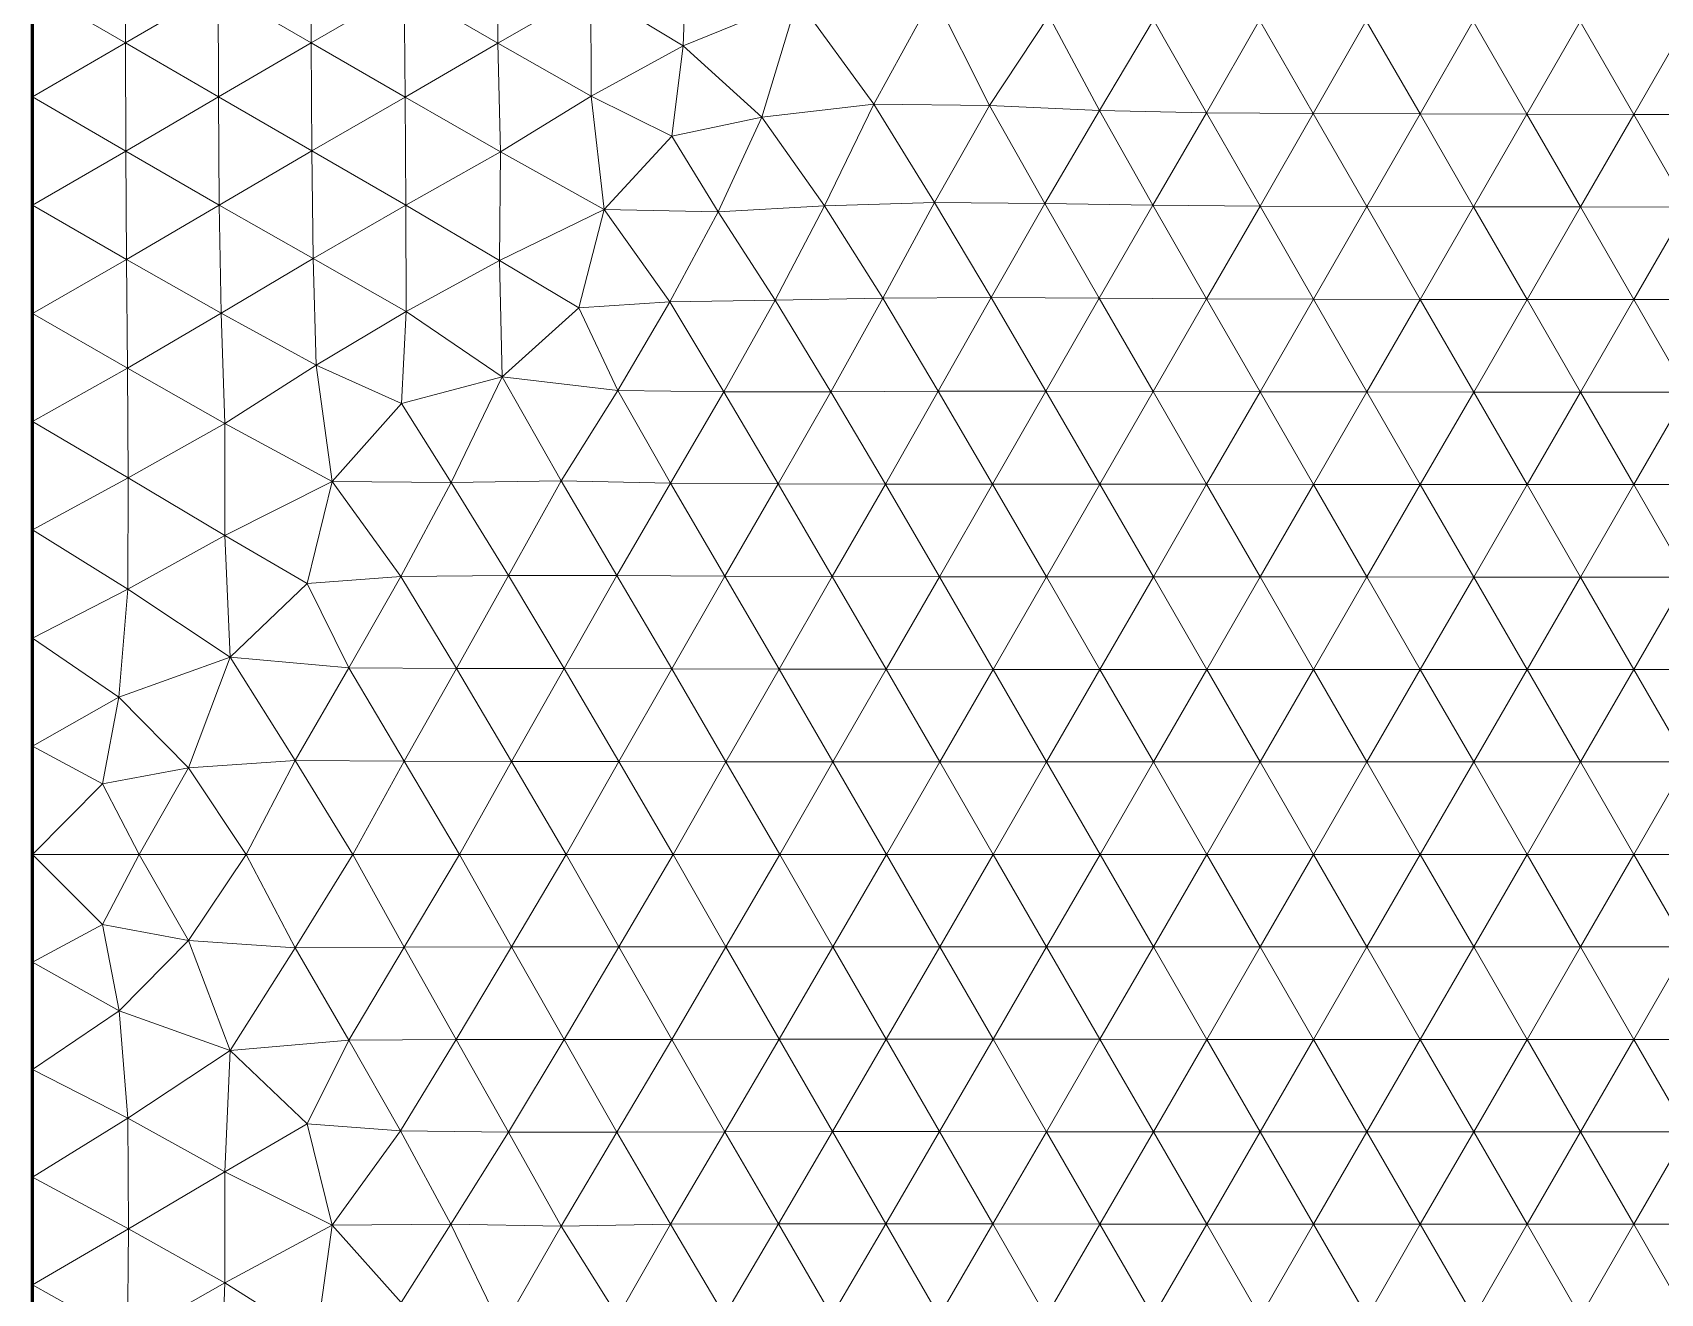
# Model space of a CAD drawing. Extents: x 1.2 to 53.9, y -43.5 to 3.2.
# Drawn here: x 2 to 5.05, y -31.497 to -29.135 of the extents above; entities that cross this region are included whole.
import ezdxf

# ---------------------------------------------------------------- set-up
doc = ezdxf.new("R2010")
doc.units = 0
doc.header["$MEASUREMENT"] = 0
doc.layers.add('layer', color=7, linetype='Continuous')

msp = doc.modelspace()

# ---------------------------------------------------------------- linework, layer by layer
at = {"color": 1, "lineweight": 60}
msp.add_line((2, -43.1743), (2, -23.1743), dxfattribs=at)
at = {"layer": 'layer', "color": 47, "lineweight": 9}
for points in [[(2.1737, -28.9514), (2, -29.0527), (2.174, -29.154)], [(2.1737, -28.9514), (2.174, -29.154), (2.3477, -29.0527)], [(2.5213, -28.9515), (2.3477, -29.0527), (2.5222, -29.1541)], [(2.5213, -28.9515), (2.5222, -29.1541), (2.6961, -29.053)], [(2.8702, -28.9521), (2.6961, -29.053), (2.8718, -29.1545)], [(2.8702, -28.9521), (2.8718, -29.1545), (3.0462, -29.0545)], [(3.2264, -28.9559), (3.0462, -29.0545), (3.2191, -29.1597)], [(3.2264, -28.9559), (3.2191, -29.1597), (3.4331, -29.0724)], [(2, -29.0527), (2, -29.2554), (2.174, -29.154)], [(2.3477, -29.0527), (2.174, -29.154), (2.3485, -29.2553)], [(2.3477, -29.0527), (2.3485, -29.2553), (2.5222, -29.1541)], [(2.6961, -29.053), (2.5222, -29.1541), (2.6978, -29.2557)], [(2.6961, -29.053), (2.6978, -29.2557), (2.8718, -29.1545)], [(3.0462, -29.0545), (2.8718, -29.1545), (3.0466, -29.2536)], [(3.0462, -29.0545), (3.0466, -29.2536), (3.2191, -29.1597)], [(3.4331, -29.0724), (3.5763, -29.2691), (3.6884, -29.0632)], [(3.5763, -29.2691), (3.7928, -29.2712), (3.6884, -29.0632)], [(3.6884, -29.0632), (3.7928, -29.2712), (3.9042, -29.1037)], [(3.4331, -29.0724), (3.2191, -29.1597), (3.3663, -29.2935)], [(3.4331, -29.0724), (3.3663, -29.2935), (3.5763, -29.2691)], [(3.7928, -29.2712), (3.9991, -29.281), (3.9042, -29.1037)], [(3.9042, -29.1037), (3.9991, -29.281), (4.1002, -29.1106)], [(3.9991, -29.281), (4.1996, -29.2849), (4.1002, -29.1106)], [(4.1002, -29.1106), (4.1996, -29.2849), (4.2984, -29.1117)], [(4.1996, -29.2849), (4.3994, -29.2864), (4.2984, -29.1117)], [(4.2984, -29.1117), (4.3994, -29.2864), (4.4984, -29.1125)], [(4.3994, -29.2864), (4.5995, -29.2872), (4.4984, -29.1125)], [(4.4984, -29.1125), (4.5995, -29.2872), (4.6989, -29.1134)], [(4.5995, -29.2872), (4.7996, -29.2878), (4.6989, -29.1134)], [(4.6989, -29.1134), (4.7996, -29.2878), (4.8994, -29.1143)], [(4.7996, -29.2878), (4.9998, -29.2882), (4.8994, -29.1143)], [(4.8994, -29.1143), (4.9998, -29.2882), (5.0997, -29.1148)], [(4.9998, -29.2882), (5.1999, -29.2884), (5.0997, -29.1148)], [(2.174, -29.154), (2, -29.2554), (2.1747, -29.3567)], [(2.174, -29.154), (2.1747, -29.3567), (2.3485, -29.2553)], [(2.5222, -29.1541), (2.3485, -29.2553), (2.5235, -29.3565)], [(2.5222, -29.1541), (2.5235, -29.3565), (2.6978, -29.2557)], [(2.8718, -29.1545), (2.6978, -29.2557), (2.8764, -29.3582)], [(2.8718, -29.1545), (2.8764, -29.3582), (3.0466, -29.2536)], [(3.2191, -29.1597), (3.0466, -29.2536), (3.1975, -29.3286)], [(3.2191, -29.1597), (3.1975, -29.3286), (3.3663, -29.2935)], [(2, -29.2554), (2, -29.4581), (2.1747, -29.3567)], [(2.3485, -29.2553), (2.1747, -29.3567), (2.3499, -29.4578)], [(2.3485, -29.2553), (2.3499, -29.4578), (2.5235, -29.3565)], [(2.6978, -29.2557), (2.5235, -29.3565), (2.6992, -29.4579)], [(2.6978, -29.2557), (2.6992, -29.4579), (2.8764, -29.3582)], [(3.0466, -29.2536), (2.8764, -29.3582), (3.0708, -29.466)], [(3.0466, -29.2536), (3.0708, -29.466), (3.1975, -29.3286)], [(3.3663, -29.2935), (3.4839, -29.4593), (3.5763, -29.2691)], [(3.4839, -29.4593), (3.6901, -29.4533), (3.5763, -29.2691)], [(3.5763, -29.2691), (3.6901, -29.4533), (3.7928, -29.2712)], [(3.6901, -29.4533), (3.8963, -29.4548), (3.7928, -29.2712)], [(3.7928, -29.2712), (3.8963, -29.4548), (3.9991, -29.281)], [(3.1975, -29.3286), (3.2844, -29.4705), (3.3663, -29.2935)], [(3.2844, -29.4705), (3.4839, -29.4593), (3.3663, -29.2935)], [(3.8963, -29.4548), (4.099, -29.458), (3.9991, -29.281)], [(3.9991, -29.281), (4.099, -29.458), (4.1996, -29.2849)], [(4.099, -29.458), (4.2997, -29.4599), (4.1996, -29.2849)], [(4.1996, -29.2849), (4.2997, -29.4599), (4.3994, -29.2864)], [(4.2997, -29.4599), (4.4998, -29.4608), (4.3994, -29.2864)], [(4.3994, -29.2864), (4.4998, -29.4608), (4.5995, -29.2872)], [(4.4998, -29.4608), (4.6998, -29.4612), (4.5995, -29.2872)], [(4.5995, -29.2872), (4.6998, -29.4612), (4.7996, -29.2878)], [(4.6998, -29.4612), (4.8999, -29.4615), (4.7996, -29.2878)], [(4.7996, -29.2878), (4.8999, -29.4615), (4.9998, -29.2882)], [(4.8999, -29.4615), (5.0999, -29.4617), (4.9998, -29.2882)], [(4.9998, -29.2882), (5.0999, -29.4617), (5.1999, -29.2884)], [(3.1975, -29.3286), (3.0708, -29.466), (3.2844, -29.4705)], [(2.1747, -29.3567), (2, -29.4581), (2.1759, -29.5596)], [(2.1747, -29.3567), (2.1759, -29.5596), (2.3499, -29.4578)], [(2.5235, -29.3565), (2.3499, -29.4578), (2.5257, -29.558)], [(2.5235, -29.3565), (2.5257, -29.558), (2.6992, -29.4579)], [(2.8764, -29.3582), (2.6992, -29.4579), (2.8746, -29.5616)], [(2.8764, -29.3582), (2.8746, -29.5616), (3.0708, -29.466)], [(2, -29.4581), (2, -29.6608), (2.1759, -29.5596)], [(2.3499, -29.4578), (2.1759, -29.5596), (2.3531, -29.6606)], [(2.3499, -29.4578), (2.3531, -29.6606), (2.5257, -29.558)], [(2.6992, -29.4579), (2.5257, -29.558), (2.6999, -29.6575)], [(2.6992, -29.4579), (2.6999, -29.6575), (2.8746, -29.5616)], [(3.2844, -29.4705), (3.3913, -29.6362), (3.4839, -29.4593)], [(3.3913, -29.6362), (3.5927, -29.6325), (3.4839, -29.4593)], [(3.4839, -29.4593), (3.5927, -29.6325), (3.6901, -29.4533)], [(3.5927, -29.6325), (3.7958, -29.6312), (3.6901, -29.4533)], [(3.6901, -29.4533), (3.7958, -29.6312), (3.8963, -29.4548)], [(3.7958, -29.6312), (3.9983, -29.6321), (3.8963, -29.4548)], [(3.8963, -29.4548), (3.9983, -29.6321), (4.099, -29.458)], [(3.9983, -29.6321), (4.1995, -29.6334), (4.099, -29.458)], [(4.099, -29.458), (4.1995, -29.6334), (4.2997, -29.4599)], [(4.1995, -29.6334), (4.3998, -29.6342), (4.2997, -29.4599)], [(4.2997, -29.4599), (4.3998, -29.6342), (4.4998, -29.4608)], [(4.3998, -29.6342), (4.5999, -29.6346), (4.4998, -29.4608)], [(4.4998, -29.4608), (4.5999, -29.6346), (4.6998, -29.4612)], [(4.5999, -29.6346), (4.7999, -29.6348), (4.6998, -29.4612)], [(4.6998, -29.4612), (4.7999, -29.6348), (4.8999, -29.4615)], [(4.7999, -29.6348), (5, -29.635), (4.8999, -29.4615)], [(4.8999, -29.4615), (5, -29.635), (5.0999, -29.4617)], [(3.0708, -29.466), (2.8746, -29.5616), (3.0233, -29.6504)], [(3.0708, -29.466), (3.0233, -29.6504), (3.1939, -29.6394)], [(3.0708, -29.466), (3.1939, -29.6394), (3.2844, -29.4705)], [(3.1939, -29.6394), (3.3913, -29.6362), (3.2844, -29.4705)], [(5, -29.635), (5.2, -29.635), (5.0999, -29.4617)], [(2.1759, -29.5596), (2, -29.6608), (2.178, -29.7634)], [(2.1759, -29.5596), (2.178, -29.7634), (2.3531, -29.6606)], [(2.5257, -29.558), (2.3531, -29.6606), (2.5314, -29.758)], [(2.5257, -29.558), (2.5314, -29.758), (2.6999, -29.6575)], [(2.8746, -29.5616), (2.6999, -29.6575), (2.8799, -29.7795)], [(2.8746, -29.5616), (2.8799, -29.7795), (3.0233, -29.6504)], [(3.0233, -29.6504), (3.0965, -29.8051), (3.1939, -29.6394)], [(3.0965, -29.8051), (3.2952, -29.808), (3.1939, -29.6394)], [(3.1939, -29.6394), (3.2952, -29.808), (3.3913, -29.6362)], [(3.2952, -29.808), (3.4954, -29.8075), (3.3913, -29.6362)], [(3.3913, -29.6362), (3.4954, -29.8075), (3.5927, -29.6325)], [(3.4954, -29.8075), (3.6968, -29.8066), (3.5927, -29.6325)], [(3.5927, -29.6325), (3.6968, -29.8066), (3.7958, -29.6312)], [(3.6968, -29.8066), (3.8983, -29.8065), (3.7958, -29.6312)], [(3.7958, -29.6312), (3.8983, -29.8065), (3.9983, -29.6321)], [(3.8983, -29.8065), (4.0993, -29.807), (3.9983, -29.6321)], [(3.9983, -29.6321), (4.0993, -29.807), (4.1995, -29.6334)], [(4.0993, -29.807), (4.2998, -29.8076), (4.1995, -29.6334)], [(4.1995, -29.6334), (4.2998, -29.8076), (4.3998, -29.6342)], [(4.2998, -29.8076), (4.4999, -29.8079), (4.3998, -29.6342)], [(4.3998, -29.6342), (4.4999, -29.8079), (4.5999, -29.6346)], [(4.4999, -29.8079), (4.7, -29.8081), (4.5999, -29.6346)], [(4.5999, -29.6346), (4.7, -29.8081), (4.7999, -29.6348)], [(4.7, -29.8081), (4.9, -29.8082), (4.7999, -29.6348)], [(4.7999, -29.6348), (4.9, -29.8082), (5, -29.635)], [(4.9, -29.8082), (5.1, -29.8082), (5, -29.635)], [(5, -29.635), (5.1, -29.8082), (5.2, -29.635)], [(2, -29.6608), (2, -29.8635), (2.178, -29.7634)], [(2.3531, -29.6606), (2.178, -29.7634), (2.3602, -29.8671)], [(2.3531, -29.6606), (2.3602, -29.8671), (2.5314, -29.758)], [(2.6999, -29.6575), (2.5314, -29.758), (2.691, -29.8296)], [(2.6999, -29.6575), (2.691, -29.8296), (2.8799, -29.7795)], [(2.8799, -29.7795), (3.0965, -29.8051), (3.0233, -29.6504)], [(2.178, -29.7634), (2, -29.8635), (2.1794, -29.969)], [(2.178, -29.7634), (2.1794, -29.969), (2.3602, -29.8671)], [(2.5314, -29.758), (2.3602, -29.8671), (2.5613, -29.9756)], [(2.5314, -29.758), (2.5613, -29.9756), (2.691, -29.8296)], [(2.691, -29.8296), (2.784, -29.9774), (2.8799, -29.7795)], [(2.784, -29.9774), (2.9905, -29.9742), (2.8799, -29.7795)], [(2.8799, -29.7795), (2.9905, -29.9742), (3.0965, -29.8051)], [(2.9905, -29.9742), (3.1954, -29.9789), (3.0965, -29.8051)], [(3.0965, -29.8051), (3.1954, -29.9789), (3.2952, -29.808)], [(3.1954, -29.9789), (3.3968, -29.9804), (3.2952, -29.808)], [(3.2952, -29.808), (3.3968, -29.9804), (3.4954, -29.8075)], [(3.3968, -29.9804), (3.5977, -29.9806), (3.4954, -29.8075)], [(3.4954, -29.8075), (3.5977, -29.9806), (3.6968, -29.8066)], [(3.5977, -29.9806), (3.7986, -29.9806), (3.6968, -29.8066)], [(3.6968, -29.8066), (3.7986, -29.9806), (3.8983, -29.8065)], [(3.7986, -29.9806), (3.9993, -29.9807), (3.8983, -29.8065)], [(3.8983, -29.8065), (3.9993, -29.9807), (4.0993, -29.807)], [(3.9993, -29.9807), (4.1997, -29.981), (4.0993, -29.807)], [(4.0993, -29.807), (4.1997, -29.981), (4.2998, -29.8076)], [(4.1997, -29.981), (4.3999, -29.9812), (4.2998, -29.8076)], [(4.2998, -29.8076), (4.3999, -29.9812), (4.4999, -29.8079)], [(4.3999, -29.9812), (4.6, -29.9814), (4.4999, -29.8079)], [(4.4999, -29.8079), (4.6, -29.9814), (4.7, -29.8081)], [(4.6, -29.9814), (4.8, -29.9814), (4.7, -29.8081)], [(4.7, -29.8081), (4.8, -29.9814), (4.9, -29.8082)], [(4.8, -29.9814), (5, -29.9815), (4.9, -29.8082)], [(4.9, -29.8082), (5, -29.9815), (5.1, -29.8082)], [(5, -29.9815), (5.2, -29.9815), (5.1, -29.8082)], [(2.691, -29.8296), (2.5613, -29.9756), (2.784, -29.9774)], [(2, -29.8635), (2, -30.0662), (2.1794, -29.969)], [(2.3602, -29.8671), (2.1794, -29.969), (2.3604, -30.0766)], [(2.3602, -29.8671), (2.3604, -30.0766), (2.5613, -29.9756)], [(2.1794, -29.969), (2, -30.0662), (2.1785, -30.1774)], [(2.1794, -29.969), (2.1785, -30.1774), (2.3604, -30.0766)], [(2.5613, -29.9756), (2.3604, -30.0766), (2.5147, -30.167)], [(2.5613, -29.9756), (2.5147, -30.167), (2.6898, -30.1537)], [(2.5613, -29.9756), (2.6898, -30.1537), (2.784, -29.9774)], [(2.6898, -30.1537), (2.8917, -30.1516), (2.784, -29.9774)], [(2.784, -29.9774), (2.8917, -30.1516), (2.9905, -29.9742)], [(2.8917, -30.1516), (3.0949, -30.1519), (2.9905, -29.9742)], [(2.9905, -29.9742), (3.0949, -30.1519), (3.1954, -29.9789)], [(3.0949, -30.1519), (3.2971, -30.1533), (3.1954, -29.9789)], [(3.1954, -29.9789), (3.2971, -30.1533), (3.3968, -29.9804)], [(3.2971, -30.1533), (3.4983, -30.1539), (3.3968, -29.9804)], [(3.3968, -29.9804), (3.4983, -30.1539), (3.5977, -29.9806)], [(3.4983, -30.1539), (3.699, -30.1542), (3.5977, -29.9806)], [(3.5977, -29.9806), (3.699, -30.1542), (3.7986, -29.9806)], [(3.699, -30.1542), (3.8995, -30.1543), (3.7986, -29.9806)], [(3.7986, -29.9806), (3.8995, -30.1543), (3.9993, -29.9807)], [(3.8995, -30.1543), (4.0998, -30.1544), (3.9993, -29.9807)], [(3.9993, -29.9807), (4.0998, -30.1544), (4.1997, -29.981)], [(4.0998, -30.1544), (4.2999, -30.1545), (4.1997, -29.981)], [(4.1997, -29.981), (4.2999, -30.1545), (4.3999, -29.9812)], [(4.2999, -30.1545), (4.5, -30.1546), (4.3999, -29.9812)], [(4.3999, -29.9812), (4.5, -30.1546), (4.6, -29.9814)], [(4.5, -30.1546), (4.7, -30.1547), (4.6, -29.9814)], [(4.6, -29.9814), (4.7, -30.1547), (4.8, -29.9814)], [(4.7, -30.1547), (4.9, -30.1547), (4.8, -29.9814)], [(4.8, -29.9814), (4.9, -30.1547), (5, -29.9815)], [(4.9, -30.1547), (5.1, -30.1547), (5, -29.9815)], [(5, -29.9815), (5.1, -30.1547), (5.2, -29.9815)], [(2, -30.0662), (2, -30.2689), (2.1785, -30.1774)], [(2.3604, -30.0766), (2.1785, -30.1774), (2.3702, -30.3048)], [(2.3604, -30.0766), (2.3702, -30.3048), (2.5147, -30.167)], [(2.5147, -30.167), (2.5927, -30.3248), (2.6898, -30.1537)], [(2.5927, -30.3248), (2.794, -30.326), (2.6898, -30.1537)], [(2.6898, -30.1537), (2.794, -30.326), (2.8917, -30.1516)], [(2.794, -30.326), (2.9958, -30.3262), (2.8917, -30.1516)], [(2.8917, -30.1516), (2.9958, -30.3262), (3.0949, -30.1519)], [(2.9958, -30.3262), (3.1975, -30.3267), (3.0949, -30.1519)], [(3.0949, -30.1519), (3.1975, -30.3267), (3.2971, -30.1533)], [(3.1975, -30.3267), (3.3986, -30.3272), (3.2971, -30.1533)], [(3.2971, -30.1533), (3.3986, -30.3272), (3.4983, -30.1539)], [(3.3986, -30.3272), (3.5992, -30.3275), (3.4983, -30.1539)], [(3.4983, -30.1539), (3.5992, -30.3275), (3.699, -30.1542)], [(3.5992, -30.3275), (3.7996, -30.3276), (3.699, -30.1542)], [(3.699, -30.1542), (3.7996, -30.3276), (3.8995, -30.1543)], [(3.7996, -30.3276), (3.9998, -30.3277), (3.8995, -30.1543)], [(3.8995, -30.1543), (3.9998, -30.3277), (4.0998, -30.1544)], [(3.9998, -30.3277), (4.1999, -30.3278), (4.0998, -30.1544)], [(4.0998, -30.1544), (4.1999, -30.3278), (4.2999, -30.1545)], [(4.1999, -30.3278), (4.4, -30.3278), (4.2999, -30.1545)], [(4.2999, -30.1545), (4.4, -30.3278), (4.5, -30.1546)], [(4.4, -30.3278), (4.6, -30.3279), (4.5, -30.1546)], [(4.5, -30.1546), (4.6, -30.3279), (4.7, -30.1547)], [(4.6, -30.3279), (4.8, -30.3279), (4.7, -30.1547)], [(4.7, -30.1547), (4.8, -30.3279), (4.9, -30.1547)], [(4.8, -30.3279), (5, -30.3279), (4.9, -30.1547)], [(4.9, -30.1547), (5, -30.3279), (5.1, -30.1547)], [(5, -30.3279), (5.2, -30.3279), (5.1, -30.1547)], [(2.1785, -30.1774), (2, -30.2689), (2.1619, -30.3795)], [(2.1785, -30.1774), (2.1619, -30.3795), (2.3702, -30.3048)], [(2.3702, -30.3048), (2.5927, -30.3248), (2.5147, -30.167)], [(2, -30.2689), (2, -30.4716), (2.1619, -30.3795)], [(2.3702, -30.3048), (2.1619, -30.3795), (2.2924, -30.5122)], [(2.2924, -30.5122), (2.4918, -30.4983), (2.3702, -30.3048)], [(2.3702, -30.3048), (2.4918, -30.4983), (2.5927, -30.3248)], [(2.4918, -30.4983), (2.696, -30.4996), (2.5927, -30.3248)], [(2.5927, -30.3248), (2.696, -30.4996), (2.794, -30.326)], [(2.696, -30.4996), (2.8974, -30.5001), (2.794, -30.326)], [(2.794, -30.326), (2.8974, -30.5001), (2.9958, -30.3262)], [(2.8974, -30.5001), (3.0983, -30.5004), (2.9958, -30.3262)], [(2.9958, -30.3262), (3.0983, -30.5004), (3.1975, -30.3267)], [(3.0983, -30.5004), (3.2991, -30.5006), (3.1975, -30.3267)], [(3.1975, -30.3267), (3.2991, -30.5006), (3.3986, -30.3272)], [(3.2991, -30.5006), (3.4995, -30.5008), (3.3986, -30.3272)], [(3.3986, -30.3272), (3.4995, -30.5008), (3.5992, -30.3275)], [(3.4995, -30.5008), (3.6997, -30.501), (3.5992, -30.3275)], [(3.5992, -30.3275), (3.6997, -30.501), (3.7996, -30.3276)], [(3.6997, -30.501), (3.8999, -30.501), (3.7996, -30.3276)], [(3.7996, -30.3276), (3.8999, -30.501), (3.9998, -30.3277)], [(3.8999, -30.501), (4.0999, -30.501), (3.9998, -30.3277)], [(3.9998, -30.3277), (4.0999, -30.501), (4.1999, -30.3278)], [(4.0999, -30.501), (4.3, -30.5011), (4.1999, -30.3278)], [(4.1999, -30.3278), (4.3, -30.5011), (4.4, -30.3278)], [(4.3, -30.5011), (4.5, -30.5011), (4.4, -30.3278)], [(4.4, -30.3278), (4.5, -30.5011), (4.6, -30.3279)], [(4.5, -30.5011), (4.7, -30.5011), (4.6, -30.3279)], [(4.6, -30.3279), (4.7, -30.5011), (4.8, -30.3279)], [(4.7, -30.5011), (4.9, -30.5011), (4.8, -30.3279)], [(4.8, -30.3279), (4.9, -30.5011), (5, -30.3279)], [(4.9, -30.5011), (5.1, -30.5011), (5, -30.3279)], [(5, -30.3279), (5.1, -30.5011), (5.2, -30.3279)], [(2.1619, -30.3795), (2, -30.4716), (2.1308, -30.5423)], [(2.1619, -30.3795), (2.1308, -30.5423), (2.2924, -30.5122)], [(2, -30.4716), (2, -30.6743), (2.1308, -30.5423)], [(2.2924, -30.5122), (2.4, -30.6743), (2.4918, -30.4983)], [(2.4, -30.6743), (2.6, -30.6743), (2.4918, -30.4983)], [(2.4918, -30.4983), (2.6, -30.6743), (2.696, -30.4996)], [(2.1308, -30.5423), (2.2, -30.6743), (2.2924, -30.5122)], [(2.2, -30.6743), (2.4, -30.6743), (2.2924, -30.5122)], [(2.6, -30.6743), (2.8, -30.6743), (2.696, -30.4996)], [(2.696, -30.4996), (2.8, -30.6743), (2.8974, -30.5001)], [(2.8, -30.6743), (3, -30.6743), (2.8974, -30.5001)], [(2.8974, -30.5001), (3, -30.6743), (3.0983, -30.5004)], [(3, -30.6743), (3.2, -30.6743), (3.0983, -30.5004)], [(3.0983, -30.5004), (3.2, -30.6743), (3.2991, -30.5006)], [(3.2, -30.6743), (3.4, -30.6743), (3.2991, -30.5006)], [(3.2991, -30.5006), (3.4, -30.6743), (3.4995, -30.5008)], [(3.4, -30.6743), (3.6, -30.6743), (3.4995, -30.5008)], [(3.4995, -30.5008), (3.6, -30.6743), (3.6997, -30.501)], [(3.6, -30.6743), (3.8, -30.6743), (3.6997, -30.501)], [(3.6997, -30.501), (3.8, -30.6743), (3.8999, -30.501)], [(3.8, -30.6743), (4, -30.6743), (3.8999, -30.501)], [(3.8999, -30.501), (4, -30.6743), (4.0999, -30.501)], [(4, -30.6743), (4.2, -30.6743), (4.0999, -30.501)], [(4.0999, -30.501), (4.2, -30.6743), (4.3, -30.5011)], [(4.2, -30.6743), (4.4, -30.6743), (4.3, -30.5011)], [(4.3, -30.5011), (4.4, -30.6743), (4.5, -30.5011)], [(4.4, -30.6743), (4.6, -30.6743), (4.5, -30.5011)], [(4.5, -30.5011), (4.6, -30.6743), (4.7, -30.5011)], [(4.6, -30.6743), (4.8, -30.6743), (4.7, -30.5011)], [(4.7, -30.5011), (4.8, -30.6743), (4.9, -30.5011)], [(4.8, -30.6743), (5, -30.6743), (4.9, -30.5011)], [(4.9, -30.5011), (5, -30.6743), (5.1, -30.5011)], [(5, -30.6743), (5.2, -30.6743), (5.1, -30.5011)], [(2, -30.6743), (2.2, -30.6743), (2.1308, -30.5423)], [(2, -30.6743), (2, -30.8759), (2.1309, -30.8056)], [(2.2, -30.6743), (2, -30.6743), (2.1309, -30.8056)], [(2.2924, -30.8358), (2.2, -30.6743), (2.1309, -30.8056)], [(2.4, -30.6743), (2.2, -30.6743), (2.2924, -30.8358)], [(2.4919, -30.8494), (2.4, -30.6743), (2.2924, -30.8358)], [(2.6, -30.6743), (2.4, -30.6743), (2.4919, -30.8494)], [(2.696, -30.8481), (2.6, -30.6743), (2.4919, -30.8494)], [(2.8, -30.6743), (2.6, -30.6743), (2.696, -30.8481)], [(2.8974, -30.8477), (2.8, -30.6743), (2.696, -30.8481)], [(3, -30.6743), (2.8, -30.6743), (2.8974, -30.8477)], [(3.0983, -30.8476), (3, -30.6743), (2.8974, -30.8477)], [(3.2, -30.6743), (3, -30.6743), (3.0983, -30.8476)], [(3.299, -30.8475), (3.2, -30.6743), (3.0983, -30.8476)], [(3.4, -30.6743), (3.2, -30.6743), (3.299, -30.8475)], [(3.4994, -30.8474), (3.4, -30.6743), (3.299, -30.8475)], [(3.6, -30.6743), (3.4, -30.6743), (3.4994, -30.8474)], [(3.6997, -30.8474), (3.6, -30.6743), (3.4994, -30.8474)], [(3.8, -30.6743), (3.6, -30.6743), (3.6997, -30.8474)], [(3.8998, -30.8475), (3.8, -30.6743), (3.6997, -30.8474)], [(4, -30.6743), (3.8, -30.6743), (3.8998, -30.8475)], [(4.0999, -30.8475), (4, -30.6743), (3.8998, -30.8475)], [(4.2, -30.6743), (4, -30.6743), (4.0999, -30.8475)], [(4.3, -30.8475), (4.2, -30.6743), (4.0999, -30.8475)], [(4.4, -30.6743), (4.2, -30.6743), (4.3, -30.8475)], [(4.5, -30.8475), (4.4, -30.6743), (4.3, -30.8475)], [(4.6, -30.6743), (4.4, -30.6743), (4.5, -30.8475)], [(4.7, -30.8475), (4.6, -30.6743), (4.5, -30.8475)], [(4.8, -30.6743), (4.6, -30.6743), (4.7, -30.8475)], [(4.9, -30.8475), (4.8, -30.6743), (4.7, -30.8475)], [(5, -30.6743), (4.8, -30.6743), (4.9, -30.8475)], [(5.1, -30.8475), (5, -30.6743), (4.9, -30.8475)], [(5.2, -30.6743), (5, -30.6743), (5.1, -30.8475)], [(2.1309, -30.8056), (2, -30.8759), (2.162, -30.9676)], [(2.1309, -30.8056), (2.162, -30.9676), (2.2924, -30.8358)], [(2.2924, -30.8358), (2.162, -30.9676), (2.3703, -31.0418)], [(2.4919, -30.8494), (2.2924, -30.8358), (2.3703, -31.0418)], [(2.5927, -31.0221), (2.4919, -30.8494), (2.3703, -31.0418)], [(2.696, -30.8481), (2.4919, -30.8494), (2.5927, -31.0221)], [(2.7939, -31.0209), (2.696, -30.8481), (2.5927, -31.0221)], [(2.8974, -30.8477), (2.696, -30.8481), (2.7939, -31.0209)], [(2.9957, -31.021), (2.8974, -30.8477), (2.7939, -31.0209)], [(3.0983, -30.8476), (2.8974, -30.8477), (2.9957, -31.021)], [(3.1974, -31.0208), (3.0983, -30.8476), (2.9957, -31.021)], [(3.299, -30.8475), (3.0983, -30.8476), (3.1974, -31.0208)], [(3.3986, -31.0206), (3.299, -30.8475), (3.1974, -31.0208)], [(3.4994, -30.8474), (3.299, -30.8475), (3.3986, -31.0206)], [(3.5992, -31.0205), (3.4994, -30.8474), (3.3986, -31.0206)], [(3.6997, -30.8474), (3.4994, -30.8474), (3.5992, -31.0205)], [(3.7996, -31.0205), (3.6997, -30.8474), (3.5992, -31.0205)], [(3.8998, -30.8475), (3.6997, -30.8474), (3.7996, -31.0205)], [(3.9998, -31.0206), (3.8998, -30.8475), (3.7996, -31.0205)], [(4.0999, -30.8475), (3.8998, -30.8475), (3.9998, -31.0206)], [(4.1999, -31.0207), (4.0999, -30.8475), (3.9998, -31.0206)], [(4.3, -30.8475), (4.0999, -30.8475), (4.1999, -31.0207)], [(4.4, -31.0207), (4.3, -30.8475), (4.1999, -31.0207)], [(4.5, -30.8475), (4.3, -30.8475), (4.4, -31.0207)], [(4.6, -31.0207), (4.5, -30.8475), (4.4, -31.0207)], [(4.7, -30.8475), (4.5, -30.8475), (4.6, -31.0207)], [(4.8, -31.0207), (4.7, -30.8475), (4.6, -31.0207)], [(4.9, -30.8475), (4.7, -30.8475), (4.8, -31.0207)], [(5, -31.0207), (4.9, -30.8475), (4.8, -31.0207)], [(5.1, -30.8475), (4.9, -30.8475), (5, -31.0207)], [(5.2, -31.0207), (5.1, -30.8475), (5, -31.0207)], [(2, -30.8759), (2, -31.0775), (2.162, -30.9676)], [(2.162, -30.9676), (2, -31.0775), (2.1787, -31.1685)], [(2.162, -30.9676), (2.1787, -31.1685), (2.3703, -31.0418)], [(2.3703, -31.0418), (2.1787, -31.1685), (2.3605, -31.2687)], [(2.3703, -31.0418), (2.3605, -31.2687), (2.5146, -31.1788)], [(2.5927, -31.0221), (2.3703, -31.0418), (2.5146, -31.1788)], [(2.6895, -31.1919), (2.5927, -31.0221), (2.5146, -31.1788)], [(2.7939, -31.0209), (2.5927, -31.0221), (2.6895, -31.1919)], [(2.8914, -31.1943), (2.7939, -31.0209), (2.6895, -31.1919)], [(2.9957, -31.021), (2.7939, -31.0209), (2.8914, -31.1943)], [(3.0948, -31.1946), (2.9957, -31.021), (2.8914, -31.1943)], [(3.1974, -31.0208), (2.9957, -31.021), (3.0948, -31.1946)], [(3.2972, -31.1937), (3.1974, -31.0208), (3.0948, -31.1946)], [(3.3986, -31.0206), (3.1974, -31.0208), (3.2972, -31.1937)], [(3.4984, -31.1935), (3.3986, -31.0206), (3.2972, -31.1937)], [(3.5992, -31.0205), (3.3986, -31.0206), (3.4984, -31.1935)], [(3.6991, -31.1935), (3.5992, -31.0205), (3.4984, -31.1935)], [(3.7996, -31.0205), (3.5992, -31.0205), (3.6991, -31.1935)], [(3.8996, -31.1937), (3.7996, -31.0205), (3.6991, -31.1935)], [(3.9998, -31.0206), (3.7996, -31.0205), (3.8996, -31.1937)], [(4.0998, -31.1938), (3.9998, -31.0206), (3.8996, -31.1937)], [(4.1999, -31.0207), (3.9998, -31.0206), (4.0998, -31.1938)], [(4.2999, -31.1939), (4.1999, -31.0207), (4.0998, -31.1938)], [(4.4, -31.0207), (4.1999, -31.0207), (4.2999, -31.1939)], [(4.5, -31.1939), (4.4, -31.0207), (4.2999, -31.1939)], [(4.6, -31.0207), (4.4, -31.0207), (4.5, -31.1939)], [(4.7, -31.1939), (4.6, -31.0207), (4.5, -31.1939)], [(4.8, -31.0207), (4.6, -31.0207), (4.7, -31.1939)], [(4.9, -31.1939), (4.8, -31.0207), (4.7, -31.1939)], [(5, -31.0207), (4.8, -31.0207), (4.9, -31.1939)], [(5.1, -31.1939), (5, -31.0207), (4.9, -31.1939)], [(5.2, -31.0207), (5, -31.0207), (5.1, -31.1939)], [(2, -31.0775), (2, -31.2792), (2.1787, -31.1685)], [(2.1787, -31.1685), (2, -31.2792), (2.1795, -31.3758)], [(2.1787, -31.1685), (2.1795, -31.3758), (2.3605, -31.2687)], [(2.5146, -31.1788), (2.3605, -31.2687), (2.5613, -31.3689)], [(2.5146, -31.1788), (2.5613, -31.3689), (2.6895, -31.1919)], [(2.6895, -31.1919), (2.5613, -31.3689), (2.7836, -31.3669)], [(2.8914, -31.1943), (2.6895, -31.1919), (2.7836, -31.3669)], [(2.9902, -31.371), (2.8914, -31.1943), (2.7836, -31.3669)], [(3.0948, -31.1946), (2.8914, -31.1943), (2.9902, -31.371)], [(3.1955, -31.367), (3.0948, -31.1946), (2.9902, -31.371)], [(3.2972, -31.1937), (3.0948, -31.1946), (3.1955, -31.367)], [(3.3973, -31.3661), (3.2972, -31.1937), (3.1955, -31.367)], [(3.4984, -31.1935), (3.2972, -31.1937), (3.3973, -31.3661)], [(3.5984, -31.3662), (3.4984, -31.1935), (3.3973, -31.3661)], [(3.6991, -31.1935), (3.4984, -31.1935), (3.5984, -31.3662)], [(3.7991, -31.3666), (3.6991, -31.1935), (3.5984, -31.3662)], [(3.8996, -31.1937), (3.6991, -31.1935), (3.7991, -31.3666)], [(3.9996, -31.3669), (3.8996, -31.1937), (3.7991, -31.3666)], [(4.0998, -31.1938), (3.8996, -31.1937), (3.9996, -31.3669)], [(4.1999, -31.3671), (4.0998, -31.1938), (3.9996, -31.3669)], [(4.2999, -31.1939), (4.0998, -31.1938), (4.1999, -31.3671)], [(4.4, -31.3671), (4.2999, -31.1939), (4.1999, -31.3671)], [(4.5, -31.1939), (4.2999, -31.1939), (4.4, -31.3671)], [(4.6, -31.3672), (4.5, -31.1939), (4.4, -31.3671)], [(4.7, -31.1939), (4.5, -31.1939), (4.6, -31.3672)], [(4.8, -31.3672), (4.7, -31.1939), (4.6, -31.3672)], [(4.9, -31.1939), (4.7, -31.1939), (4.8, -31.3672)], [(5, -31.3672), (4.9, -31.1939), (4.8, -31.3672)], [(5.1, -31.1939), (4.9, -31.1939), (5, -31.3672)], [(5.2, -31.3671), (5.1, -31.1939), (5, -31.3672)], [(2, -31.2792), (2, -31.4808), (2.1795, -31.3758)], [(2.3605, -31.2687), (2.1795, -31.3758), (2.3603, -31.4769)], [(2.3605, -31.2687), (2.3603, -31.4769), (2.5613, -31.3689)], [(2.1795, -31.3758), (2, -31.4808), (2.178, -31.5802)], [(2.1795, -31.3758), (2.178, -31.5802), (2.3603, -31.4769)], [(2.5613, -31.3689), (2.3603, -31.4769), (2.5314, -31.585)], [(2.5613, -31.3689), (2.5314, -31.585), (2.6908, -31.5139)], [(2.5613, -31.3689), (2.6908, -31.5139), (2.7836, -31.3669)], [(2.7836, -31.3669), (2.6908, -31.5139), (2.8794, -31.5643)], [(2.9902, -31.371), (2.7836, -31.3669), (2.8794, -31.5643)], [(3.0964, -31.5397), (2.9902, -31.371), (2.8794, -31.5643)], [(3.1955, -31.367), (2.9902, -31.371), (3.0964, -31.5397)], [(3.2962, -31.5378), (3.1955, -31.367), (3.0964, -31.5397)], [(3.3973, -31.3661), (3.1955, -31.367), (3.2962, -31.5378)], [(3.4972, -31.5385), (3.3973, -31.3661), (3.2962, -31.5378)], [(3.5984, -31.3662), (3.3973, -31.3661), (3.4972, -31.5385)], [(3.6984, -31.5392), (3.5984, -31.3662), (3.4972, -31.5385)], [(3.7991, -31.3666), (3.5984, -31.3662), (3.6984, -31.5392)], [(3.8992, -31.5398), (3.7991, -31.3666), (3.6984, -31.5392)], [(3.9996, -31.3669), (3.7991, -31.3666), (3.8992, -31.5398)], [(4.0997, -31.5402), (3.9996, -31.3669), (3.8992, -31.5398)], [(4.1999, -31.3671), (3.9996, -31.3669), (4.0997, -31.5402)], [(4.3, -31.5404), (4.1999, -31.3671), (4.0997, -31.5402)], [(4.4, -31.3671), (4.1999, -31.3671), (4.3, -31.5404)], [(4.5001, -31.5404), (4.4, -31.3671), (4.3, -31.5404)], [(4.6, -31.3672), (4.4, -31.3671), (4.5001, -31.5404)], [(4.7001, -31.5404), (4.6, -31.3672), (4.5001, -31.5404)], [(4.8, -31.3672), (4.6, -31.3672), (4.7001, -31.5404)], [(4.9001, -31.5404), (4.8, -31.3672), (4.7001, -31.5404)], [(5, -31.3672), (4.8, -31.3672), (4.9001, -31.5404)], [(5.1, -31.5404), (5, -31.3672), (4.9001, -31.5404)], [(5.2, -31.3671), (5, -31.3672), (5.1, -31.5404)], [(2, -31.4808), (2, -31.6824), (2.178, -31.5802)], [(2.3603, -31.4769), (2.178, -31.5802), (2.353, -31.6821)], [(2.3603, -31.4769), (2.353, -31.6821), (2.5314, -31.585)]]:
    msp.add_3dface(points, dxfattribs=at)

doc.saveas('drawing.dxf')
